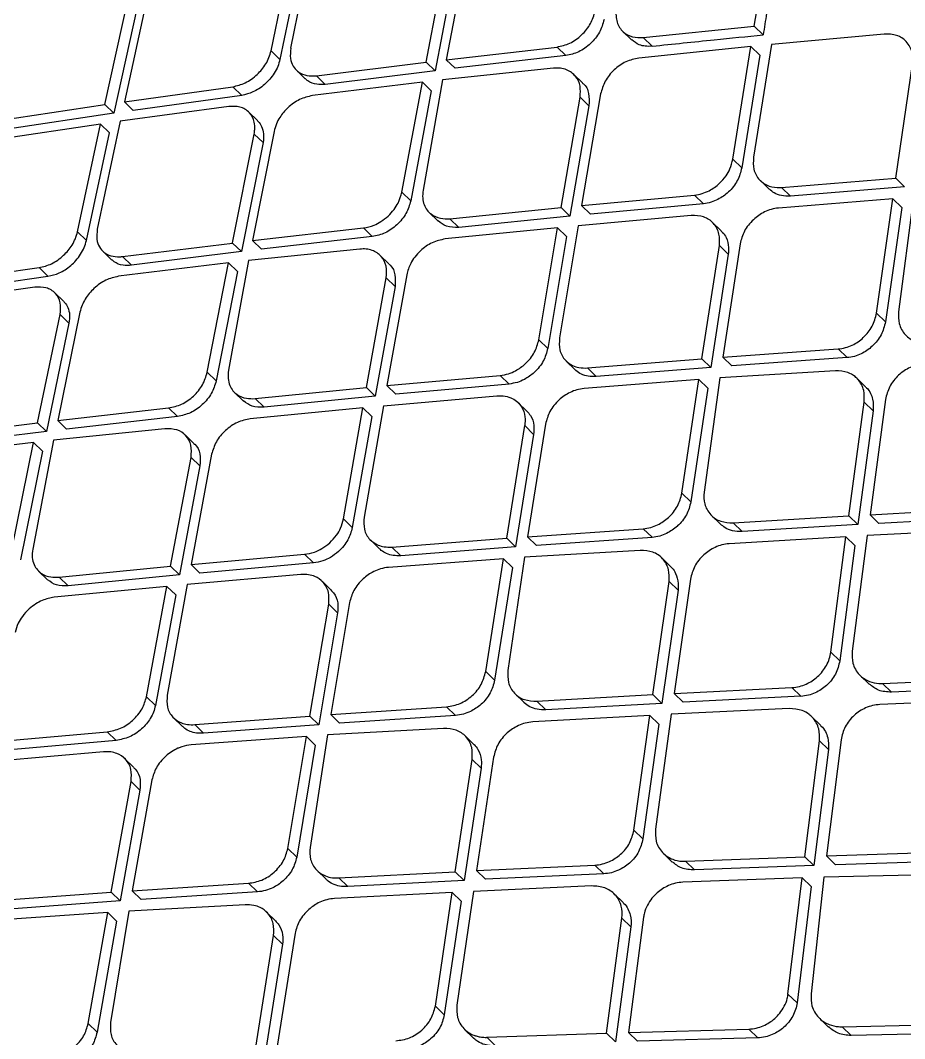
# Model space of a CAD drawing. Extents: x 400 to 501, y 484 to 634.
# Drawn here: x 486.217 to 487.409, y 516.993 to 518.365 of the extents above; entities that cross this region are included whole.
import ezdxf

# ---------------------------------------------------------------- set-up
doc = ezdxf.new("R2010")
doc.units = 0
doc.header["$MEASUREMENT"] = 0
doc.layers.add('DIM', color=3, linetype='Continuous')
doc.layers.add('GEOMETRY', color=3, linetype='Continuous', lineweight=25)

# ---------------------------------------------------------------- blocks, each defined once
blk = doc.blocks.new('2026 GRANDEE')
at = {"layer": 'GEOMETRY', "ltscale": 16}
for p, q in [((36.13, -78.5162), (36.1602, -78.3702)), ((36.1566, -78.5126), (36.1866, -78.3664)), ((36.1721, -78.3818), (36.1419, -78.5278)), ((36.339, -78.5314), (36.3674, -78.3837)), ((36.3942, -78.3803), (36.3661, -78.5282)), ((36.3794, -78.3953), (36.351, -78.5431)), ((36.7813, -78.4831), (36.7921, -78.4172)), ((35.9638, -78.4402), (35.9323, -78.5849)), ((35.9059, -78.5887), (35.9373, -78.4456)), ((35.9493, -78.4572), (35.9179, -78.6004)), ((36.6039, -78.4899), (36.6159, -78.5016)), ((36.6317, -78.4984), (36.7813, -78.4831)), ((36.7813, -78.4831), (36.7933, -78.4947)), ((36.9566, -78.4936), (36.8044, -78.5079)), ((36.6317, -78.4984), (36.6437, -78.51)), ((36.8044, -78.5079), (36.7802, -78.6597)), ((36.13, -78.5162), (36.1419, -78.5278)), ((36.3661, -78.5282), (36.5154, -78.5111)), ((36.5273, -78.5227), (36.378, -78.5398)), ((36.5273, -78.5227), (36.5154, -78.5111)), ((36.7768, -78.5106), (36.6256, -78.5259)), ((36.7525, -78.6622), (36.7768, -78.5106)), ((36.7888, -78.5222), (36.7644, -78.6739)), ((36.7768, -78.5106), (36.7888, -78.5222)), ((36.191, -78.5498), (36.339, -78.5314)), ((36.339, -78.5314), (36.351, -78.5431)), ((36.366, -78.5282), (36.378, -78.5398)), ((36.972, -78.6877), (36.9945, -78.5342)), ((36.1641, -78.5422), (36.1761, -78.5539)), ((36.2029, -78.5614), (36.191, -78.5498)), ((36.351, -78.5431), (36.2029, -78.5614)), ((36.5107, -78.5396), (36.361, -78.5552)), ((36.5498, -78.5595), (36.538, -78.548)), ((36.334, -78.5583), (36.1857, -78.5765)), ((36.3062, -78.7068), (36.334, -78.5583)), ((36.334, -78.5583), (36.3459, -78.57)), ((36.361, -78.5552), (36.3349, -78.704)), ((35.9323, -78.5849), (36.0784, -78.5646)), ((36.0904, -78.5762), (35.9443, -78.5965)), ((36.0784, -78.5646), (36.0904, -78.5762)), ((36.3459, -78.57), (36.3182, -78.7184)), ((36.5741, -78.5743), (36.5484, -78.7247)), ((35.7627, -78.6102), (35.9059, -78.5887)), ((35.9059, -78.5887), (35.9179, -78.6003)), ((36.0729, -78.5911), (35.9266, -78.6112)), ((35.9323, -78.5849), (35.9443, -78.5965)), ((36.5208, -78.7274), (36.5464, -78.5786)), ((36.5584, -78.5902), (36.5328, -78.739)), ((36.5464, -78.5786), (36.5584, -78.5902)), ((35.9179, -78.6004), (35.7747, -78.6219)), ((36.1117, -78.6102), (36.0998, -78.5987)), ((35.9002, -78.615), (35.7554, -78.6365)), ((35.8691, -78.7601), (35.9002, -78.615)), ((35.9266, -78.6112), (35.8958, -78.7565)), ((35.9002, -78.615), (35.9122, -78.6267)), ((35.8811, -78.7718), (35.9122, -78.6267)), ((36.0779, -78.7751), (36.1072, -78.6283)), ((36.134, -78.6248), (36.105, -78.7719)), ((36.1072, -78.6283), (36.1192, -78.6399)), ((36.1192, -78.6399), (36.0899, -78.7868)), ((36.7525, -78.6622), (36.7644, -78.6739)), ((36.7895, -78.6911), (36.8015, -78.7028)), ((36.8181, -78.7003), (36.972, -78.6877)), ((36.8181, -78.7003), (36.83, -78.712)), ((36.984, -78.6993), (36.83, -78.712)), ((36.972, -78.6877), (36.984, -78.6993)), ((36.3062, -78.7068), (36.3182, -78.7184)), ((36.5484, -78.7247), (36.7008, -78.7106)), ((36.7128, -78.7222), (36.7008, -78.7106)), ((36.9961, -78.7134), (36.9758, -78.868)), ((36.371, -78.7425), (36.5208, -78.7274)), ((36.5208, -78.7274), (36.5328, -78.739)), ((36.5484, -78.7247), (36.5604, -78.7363)), ((36.7128, -78.7222), (36.5604, -78.7363)), ((36.968, -78.7156), (36.8138, -78.7281)), ((36.9461, -78.8697), (36.968, -78.7156)), ((36.98, -78.7272), (36.9581, -78.8813)), ((36.968, -78.7156), (36.98, -78.7272)), ((36.3432, -78.734), (36.3552, -78.7457)), ((36.371, -78.7425), (36.3829, -78.7541)), ((36.5328, -78.739), (36.3829, -78.7541)), ((36.6964, -78.7381), (36.5438, -78.7521)), ((36.105, -78.7719), (36.2544, -78.7549)), ((36.2544, -78.7549), (36.2664, -78.7665)), ((36.5162, -78.7547), (36.3647, -78.7697)), ((36.4909, -78.9055), (36.5162, -78.7547)), ((36.5282, -78.7663), (36.5162, -78.7547)), ((36.5438, -78.7521), (36.5188, -78.9031)), ((36.7368, -78.7589), (36.7249, -78.7473)), ((35.8691, -78.7601), (35.8811, -78.7717)), ((36.2664, -78.7666), (36.1169, -78.7836)), ((36.5282, -78.7663), (36.5029, -78.9171)), ((35.9298, -78.7935), (36.0779, -78.7752)), ((36.0779, -78.7752), (36.0899, -78.7868)), ((36.2496, -78.7833), (36.0997, -78.7987)), ((36.105, -78.7719), (36.1169, -78.7836)), ((36.7108, -78.9313), (36.7342, -78.7787)), ((36.7342, -78.7787), (36.7462, -78.7903)), ((36.7621, -78.7763), (36.7389, -78.9291)), ((35.903, -78.786), (35.915, -78.7976)), ((35.9418, -78.8051), (35.9298, -78.7935)), ((36.0899, -78.7868), (35.9418, -78.8051)), ((36.2888, -78.8033), (36.2768, -78.7917)), ((36.7462, -78.7903), (36.7228, -78.9429)), ((35.6714, -78.8287), (35.8173, -78.8083)), ((35.8293, -78.8199), (35.8173, -78.8083)), ((36.0727, -78.8019), (35.9244, -78.82)), ((36.044, -78.9493), (36.0727, -78.8019)), ((36.0997, -78.7987), (36.0726, -78.9466)), ((36.0727, -78.8019), (36.0847, -78.8135)), ((35.6834, -78.8404), (35.8293, -78.8199)), ((36.0847, -78.8135), (36.056, -78.961)), ((36.2586, -78.9699), (36.2851, -78.8221)), ((36.2851, -78.8221), (36.2971, -78.8337)), ((36.3128, -78.8178), (36.2862, -78.9673)), ((35.8117, -78.8347), (35.6655, -78.8549)), ((36.2971, -78.8337), (36.2705, -78.9816)), ((35.8503, -78.8537), (35.8384, -78.8421)), ((35.8153, -79.0174), (35.8456, -78.8715)), ((35.8724, -78.8681), (35.8424, -79.0142)), ((35.8456, -78.8715), (35.8576, -78.8831)), ((36.9461, -78.8697), (36.9581, -78.8813)), ((35.8576, -78.8831), (35.8273, -79.029)), ((36.4909, -78.9055), (36.5029, -78.9171)), ((36.7389, -78.9291), (36.8943, -78.9179)), ((36.8943, -78.9179), (36.9063, -78.9295)), ((36.5279, -78.9343), (36.5399, -78.946)), ((36.5564, -78.9435), (36.7108, -78.9313)), ((36.7108, -78.9313), (36.7228, -78.9429)), ((36.7389, -78.9291), (36.7509, -78.9408)), ((36.9063, -78.9295), (36.7509, -78.9408)), ((36.5684, -78.9552), (36.5564, -78.9435)), ((36.7228, -78.9429), (36.5684, -78.9552)), ((36.8906, -78.9473), (36.7348, -78.9569)), ((36.044, -78.9493), (36.056, -78.961)), ((36.2862, -78.9673), (36.4389, -78.9535)), ((36.4389, -78.9535), (36.4509, -78.9651)), ((36.7066, -78.959), (36.552, -78.9711)), ((36.6838, -79.1122), (36.7066, -78.959)), ((36.7186, -78.9707), (36.7066, -78.959)), ((36.7348, -78.9569), (36.7136, -79.1106)), ((36.9314, -78.9689), (36.9194, -78.9573)), ((36.1085, -78.9848), (36.2586, -78.9699)), ((36.2586, -78.9699), (36.2705, -78.9816)), ((36.2862, -78.9673), (36.2982, -78.979)), ((36.4509, -78.9651), (36.2982, -78.979)), ((36.7186, -78.9707), (36.6958, -79.1239)), ((36.0807, -78.9764), (36.0928, -78.9881)), ((36.1085, -78.9848), (36.1205, -78.9965)), ((36.2705, -78.9816), (36.1205, -78.9965)), ((36.2814, -78.9945), (36.4344, -78.9809)), ((36.9087, -79.1428), (36.9295, -78.9894)), ((36.9295, -78.9894), (36.9415, -79.0011)), ((36.9581, -78.9861), (36.9373, -79.1412)), ((35.8424, -79.0142), (35.9919, -78.9972)), ((36.0038, -79.0088), (35.9919, -78.9972)), ((36.2537, -78.9971), (36.102, -79.0119)), ((36.2275, -79.1469), (36.2537, -78.9971)), ((36.2538, -78.9971), (36.2657, -79.0087)), ((36.2814, -78.9945), (36.2554, -79.1446)), ((36.4748, -79.0016), (36.4628, -78.99)), ((36.9415, -79.0011), (36.9207, -79.1545)), ((35.8424, -79.0142), (35.8543, -79.0258)), ((36.0038, -79.0088), (35.8543, -79.0258)), ((36.2657, -79.0087), (36.2395, -79.1586)), ((35.6673, -79.0358), (35.8153, -79.0174)), ((35.8273, -79.029), (35.6793, -79.0474)), ((35.8153, -79.0174), (35.8273, -79.029)), ((35.9868, -79.0254), (35.8369, -79.0408)), ((36.4476, -79.1729), (36.472, -79.0212)), ((36.472, -79.0212), (36.4839, -79.0329)), ((36.4999, -79.019), (36.4758, -79.1708)), ((35.8099, -79.0439), (35.6616, -79.0621)), ((35.7801, -79.1903), (35.8099, -79.0439)), ((35.8369, -79.0408), (35.8087, -79.1876)), ((35.8099, -79.0439), (35.8219, -79.0556)), ((36.026, -79.0453), (36.014, -79.0337)), ((36.4839, -79.0329), (36.4596, -79.1845)), ((35.8219, -79.0556), (35.7921, -79.2019)), ((35.9945, -79.2107), (36.0221, -79.0639)), ((36.0498, -79.0597), (36.0221, -79.2081)), ((36.0221, -79.0639), (36.0341, -79.0755)), ((36.0341, -79.0755), (36.0064, -79.2224)), ((36.6838, -79.1122), (36.6958, -79.1239)), ((36.9373, -79.1412), (37.0955, -79.1326)), ((36.2275, -79.1469), (36.2394, -79.1585)), ((36.7236, -79.1422), (36.7357, -79.154)), ((36.7529, -79.1522), (36.9087, -79.1428)), ((36.7529, -79.1522), (36.7649, -79.1638)), ((36.9087, -79.1428), (36.9207, -79.1545)), ((36.9373, -79.1412), (36.9494, -79.1529)), ((37.1076, -79.1444), (36.9494, -79.1529)), ((36.4758, -79.1708), (36.6316, -79.16)), ((36.6316, -79.16), (36.6436, -79.1716)), ((36.9207, -79.1545), (36.7649, -79.1638)), ((37.092, -79.1611), (36.9336, -79.1694)), ((36.2643, -79.1756), (36.2763, -79.1872)), ((36.2928, -79.1848), (36.4476, -79.1729)), ((36.4476, -79.1729), (36.4595, -79.1845)), ((36.4758, -79.1708), (36.4878, -79.1825)), ((36.6436, -79.1717), (36.4878, -79.1825)), ((36.9049, -79.171), (36.7474, -79.1802)), ((36.8845, -79.3265), (36.9049, -79.171)), ((36.9049, -79.171), (36.917, -79.1827)), ((36.9336, -79.1694), (36.9134, -79.3251)), ((36.0221, -79.2081), (36.1751, -79.1945)), ((36.1751, -79.1945), (36.187, -79.2061)), ((36.2928, -79.1848), (36.3048, -79.1964)), ((36.4595, -79.1845), (36.3048, -79.1964)), ((36.6277, -79.1893), (36.4714, -79.1984)), ((36.917, -79.1827), (36.8965, -79.3382)), ((36.0221, -79.2081), (36.0341, -79.2198)), ((36.187, -79.2061), (36.0341, -79.2198)), ((36.4432, -79.2005), (36.2882, -79.2121)), ((36.4193, -79.3526), (36.4432, -79.2005)), ((36.4432, -79.2005), (36.4552, -79.2121)), ((36.4714, -79.1984), (36.4492, -79.3511)), ((36.6684, -79.2108), (36.6565, -79.1992)), ((35.8166, -79.2171), (35.8287, -79.2288)), ((35.8443, -79.2255), (35.9945, -79.2107)), ((36.0064, -79.2224), (35.8563, -79.2371)), ((36.0064, -79.2223), (35.9945, -79.2107)), ((36.1703, -79.2217), (36.0171, -79.2351)), ((36.4552, -79.2121), (36.4313, -79.3643)), ((35.8443, -79.2255), (35.8563, -79.2371)), ((36.0171, -79.2351), (35.99, -79.3841)), ((36.2107, -79.2425), (36.1988, -79.2308)), ((36.6446, -79.3836), (36.6664, -79.2312)), ((36.6664, -79.2312), (36.6785, -79.2429)), ((36.6952, -79.228), (36.6734, -79.3821)), ((35.9894, -79.2377), (35.8376, -79.2524)), ((35.962, -79.3864), (35.9894, -79.2377)), ((36.0014, -79.2493), (35.974, -79.398)), ((36.0014, -79.2493), (35.9894, -79.2377)), ((36.6785, -79.2429), (36.6567, -79.3953)), ((36.1822, -79.4124), (36.2077, -79.2619)), ((36.2077, -79.2619), (36.2197, -79.2735)), ((36.2357, -79.2596), (36.2104, -79.4104)), ((36.2197, -79.2735), (36.1942, -79.4241)), ((36.8845, -79.3265), (36.8965, -79.3382)), ((36.4193, -79.3526), (36.4313, -79.3643)), ((36.924, -79.3578), (36.9361, -79.3695)), ((36.9541, -79.3685), (37.1141, -79.3617)), ((36.9662, -79.3802), (36.9541, -79.3685)), ((37.1263, -79.3735), (36.9662, -79.3802)), ((35.962, -79.3864), (35.974, -79.398)), ((36.459, -79.3825), (36.4711, -79.3943)), ((36.4883, -79.3925), (36.6446, -79.3836)), ((36.6446, -79.3836), (36.6567, -79.3953)), ((36.6734, -79.3821), (36.8321, -79.3741)), ((36.6734, -79.3821), (36.6854, -79.3938)), ((36.8442, -79.3858), (36.6854, -79.3938)), ((36.8321, -79.3741), (36.8442, -79.3858)), ((36.2104, -79.4104), (36.3666, -79.4)), ((36.3787, -79.4116), (36.3666, -79.4)), ((36.4883, -79.3925), (36.5004, -79.4042)), ((36.6567, -79.3953), (36.5004, -79.4042)), ((37.1108, -79.3903), (36.9506, -79.3969)), ((36.0271, -79.424), (36.1822, -79.4124)), ((36.1822, -79.4124), (36.1942, -79.4241)), ((36.2104, -79.4104), (36.2224, -79.4221)), ((36.3787, -79.4116), (36.2224, -79.4221)), ((36.6407, -79.4116), (36.4827, -79.4204)), ((36.6191, -79.5661), (36.6407, -79.4116)), ((36.6407, -79.4116), (36.6527, -79.4234)), ((36.6694, -79.4101), (36.6481, -79.5648)), ((36.8284, -79.4024), (36.6694, -79.4101)), ((36.8705, -79.4247), (36.8584, -79.413)), ((35.9986, -79.4149), (36.0107, -79.4265)), ((36.0271, -79.424), (36.0391, -79.4357)), ((36.1942, -79.4241), (36.0391, -79.4357)), ((36.6527, -79.4234), (36.6312, -79.5778)), ((35.7561, -79.4471), (35.9092, -79.4336)), ((35.9092, -79.4336), (35.9212, -79.4452)), ((36.1776, -79.4398), (36.0223, -79.4512)), ((36.1526, -79.5908), (36.1776, -79.4398)), ((36.1776, -79.4398), (36.1896, -79.4515)), ((36.2059, -79.4378), (36.1825, -79.5894)), ((36.3625, -79.429), (36.2059, -79.4378)), ((36.4033, -79.4506), (36.3914, -79.439)), ((35.9212, -79.4452), (35.7681, -79.4587)), ((36.1896, -79.4515), (36.1646, -79.6025)), ((36.8494, -79.6019), (36.8691, -79.4457)), ((36.8691, -79.4457), (36.8812, -79.4575)), ((36.8982, -79.4445), (36.8787, -79.6009)), ((35.9042, -79.4606), (35.7509, -79.4739)), ((36.4299, -79.4676), (36.407, -79.6207)), ((36.8812, -79.4575), (36.8616, -79.6137)), ((35.9446, -79.4813), (35.9326, -79.4697)), ((36.3782, -79.6222), (36.4011, -79.4708)), ((36.4131, -79.4825), (36.3902, -79.6339)), ((36.4011, -79.4708), (36.4131, -79.4825)), ((35.9146, -79.6498), (35.9413, -79.5005)), ((35.9413, -79.5005), (35.9533, -79.5121)), ((35.9694, -79.4983), (35.9429, -79.6479)), ((35.9533, -79.5121), (35.9266, -79.6615)), ((36.6191, -79.5661), (36.6312, -79.5778)), ((36.1526, -79.5908), (36.1646, -79.6025)), ((36.6586, -79.5973), (36.6707, -79.6091)), ((36.6888, -79.6081), (36.8494, -79.6019)), ((36.8494, -79.6019), (36.8615, -79.6137)), ((36.8787, -79.6009), (37.0402, -79.5956)), ((36.8787, -79.6009), (36.8908, -79.6127)), ((36.407, -79.6207), (36.5663, -79.6133)), ((36.5784, -79.625), (36.5663, -79.6133)), ((36.6888, -79.6081), (36.7009, -79.6198)), ((36.8616, -79.6137), (36.7009, -79.6198)), ((37.0523, -79.6074), (36.8908, -79.6127)), ((36.1921, -79.6206), (36.2042, -79.6323)), ((36.2215, -79.6306), (36.3782, -79.6222)), ((36.2215, -79.6306), (36.2335, -79.6422)), ((36.3902, -79.6339), (36.2335, -79.6422)), ((36.3902, -79.6339), (36.3782, -79.6222)), ((36.407, -79.6207), (36.4191, -79.6324)), ((36.5784, -79.625), (36.4191, -79.6324)), ((36.8459, -79.6304), (36.685, -79.6363)), ((36.8267, -79.7871), (36.8459, -79.6304)), ((36.8459, -79.6304), (36.858, -79.6421)), ((36.8752, -79.6294), (36.8578, -79.7867)), ((37.0372, -79.6257), (36.8752, -79.6294)), ((35.9429, -79.6479), (36.0995, -79.6377)), ((35.9429, -79.6479), (35.9549, -79.6595)), ((36.0995, -79.6377), (36.1115, -79.6494)), ((36.5624, -79.6413), (36.4029, -79.6486)), ((36.858, -79.6421), (36.8389, -79.7989)), ((35.7593, -79.6612), (35.9146, -79.6498)), ((35.9266, -79.6615), (35.7713, -79.6729)), ((35.9146, -79.6498), (35.9266, -79.6615)), ((36.1115, -79.6494), (35.9549, -79.6595)), ((36.374, -79.65), (36.2156, -79.6582)), ((36.3514, -79.8033), (36.374, -79.65)), ((36.374, -79.65), (36.3861, -79.6617)), ((36.4029, -79.6486), (36.3805, -79.8021)), ((36.6046, -79.6637), (36.5925, -79.652)), ((35.9381, -79.6751), (35.9135, -79.8254)), ((36.0951, -79.6666), (35.9381, -79.6751)), ((36.3861, -79.6617), (36.3635, -79.815)), ((35.9098, -79.677), (35.7543, -79.6881)), ((35.8835, -79.8268), (35.9098, -79.677)), ((35.9218, -79.6887), (35.8955, -79.8385)), ((35.9098, -79.677), (35.9218, -79.6887)), ((36.1359, -79.6881), (36.1239, -79.6765)), ((36.5822, -79.8397), (36.603, -79.6845)), ((36.603, -79.6845), (36.6151, -79.6963)), ((36.6321, -79.6834), (36.6116, -79.8388)), ((36.6151, -79.6963), (36.5944, -79.8515)), ((36.1093, -79.8583), (36.1334, -79.7081)), ((36.1334, -79.7081), (36.1455, -79.7198)), ((36.1624, -79.7051), (36.1383, -79.857)), ((36.1455, -79.7198), (36.1214, -79.8701)), ((36.8267, -79.7871), (36.8389, -79.7989)), ((36.3514, -79.8033), (36.3635, -79.815)), ((36.8691, -79.8195), (36.8812, -79.8314)), ((35.8835, -79.8268), (35.8955, -79.8385)), ((36.3908, -79.8345), (36.4029, -79.8462)), ((36.4209, -79.8452), (36.5822, -79.8397)), ((36.5822, -79.8397), (36.5943, -79.8515)), ((36.6116, -79.8388), (36.7738, -79.8341)), ((36.6116, -79.8388), (36.6237, -79.8506)), ((36.7738, -79.8341), (36.7859, -79.8459)), ((36.8999, -79.831), (37.0617, -79.8275)), ((36.8999, -79.831), (36.9121, -79.8428)), ((37.0739, -79.8394), (36.9121, -79.8428)), ((36.4209, -79.8452), (36.433, -79.857)), ((36.7859, -79.8459), (36.6237, -79.8506))]:
    blk.add_line(p, q, dxfattribs=at)
for points, knots in [([(39.3344, -73.6754), (39.0943, -73.989), (38.614, -74.6164), (37.8515, -75.526), (37.0585, -76.4108), (36.2329, -77.2665), (35.3771, -78.0921), (34.4922, -78.8851), (33.5825, -79.6476), (32.9551, -80.1279), (32.6415, -80.3679)], [0, 0, 0, 0, 0.124824, 0.249783, 0.374855, 0.499996, 0.625137, 0.750211, 0.875173, 1, 1, 1, 1]), ([(40.1497, -73.709), (40.0127, -73.8419), (39.7344, -74.112), (39.3257, -74.5096), (38.9336, -74.8911), (38.5729, -75.2424), (38.2434, -75.5632), (37.9632, -75.8359), (37.7285, -76.0643), (37.5351, -76.2523), (37.361, -76.4215), (37.2052, -76.5728), (37.0576, -76.7162), (36.8887, -76.8801), (36.6825, -77.0802), (36.4323, -77.3228), (36.1506, -77.5956), (35.8375, -77.8988), (35.4928, -78.2323), (35.1244, -78.5882), (34.7337, -78.9655), (34.3219, -79.3632), (33.8821, -79.7881), (33.4291, -80.2259), (33.123, -80.5224), (32.9727, -80.668)], [0, 0, 0, 0, 0.057285, 0.116397, 0.171134, 0.221513, 0.267531, 0.309184, 0.338855, 0.365836, 0.39013, 0.411737, 0.431012, 0.451894, 0.482374, 0.517226, 0.556449, 0.600044, 0.64801, 0.700352, 0.753718, 0.810985, 0.872139, 0.937203, 1, 1, 1, 1]), ([(33.01, -80.682), (33.0104, -80.6816), (33.0139, -80.6784), (33.0253, -80.6677), (33.0659, -80.6295), (33.2177, -80.487), (33.809, -79.9333), (34.9803, -78.8398), (36.0224, -77.837), (36.6226, -77.2594)], [0, 0, 0, 0, 0.000353, 0.002828, 0.009436, 0.033986, 0.128384, 0.498019, 1, 1, 1, 1]), ([(36.6905, -86.4596), (36.8381, -86.4165), (37.1307, -86.3312), (37.5611, -86.1898), (37.9886, -86.0371), (38.4208, -85.8678), (38.8567, -85.6806), (39.2868, -85.4779), (39.735, -85.2466), (40.1984, -84.9824), (40.6732, -84.681), (41.12, -84.3656), (41.5399, -84.0372), (41.9344, -83.6966), (42.3107, -83.3382), (42.669, -82.9614), (43.0096, -82.5663), (43.3373, -82.1464), (43.6515, -81.7006), (43.9514, -81.2277), (44.2143, -80.7659), (44.4449, -80.319), (44.6472, -79.8897), (44.8341, -79.4545), (45.0032, -79.0227), (45.156, -78.5954), (45.2974, -78.165), (45.3827, -77.8724), (45.4258, -77.7247)], [0, 0, 0, 0, 0.035525, 0.070388, 0.104613, 0.140366, 0.177593, 0.214175, 0.250155, 0.29407, 0.337324, 0.380018, 0.420328, 0.460404, 0.500344, 0.540322, 0.580441, 0.620795, 0.663303, 0.706365, 0.750082, 0.785996, 0.822507, 0.859661, 0.895376, 0.929604, 0.96447, 1, 1, 1, 1]), ([(41.2596, -77.8312), (41.1255, -78.0452), (40.8572, -78.4732), (40.4045, -79.0816), (39.9167, -79.6617), (39.3905, -80.2076), (38.828, -80.7163), (38.2326, -81.1858), (37.6101, -81.6194), (37.1739, -81.8747), (36.9558, -82.0023)], [0, 0, 0, 0, 0.125001, 0.250001, 0.375003, 0.499997, 0.624991, 0.749994, 0.874996, 1, 1, 1, 1]), ([(36.8041, -78.4289), (36.8021, -78.4411), (36.7984, -78.4631), (36.7948, -78.485), (36.7933, -78.4947)], [0, 0, 0, 0, 0.5599998, 1, 1, 1, 1]), ([(36.5954, -78.4598), (36.5951, -78.463), (36.5945, -78.4692), (36.5961, -78.4777), (36.5994, -78.4849), (36.6057, -78.4924), (36.6163, -78.4984), (36.6267, -78.4984), (36.6317, -78.4984)], [0, 0, 0, 0, 0.140932, 0.277376, 0.409332, 0.536804, 0.777239, 1, 1, 1, 1]), ([(36.6437, -78.51), (36.6716, -78.5071), (36.7213, -78.5019), (36.7713, -78.4969), (36.7933, -78.4947)], [0, 0, 0, 0, 0.56, 1, 1, 1, 1]), ([(36.9945, -78.5342), (36.9948, -78.5288), (36.9952, -78.5204), (36.9913, -78.5104), (36.9851, -78.5017), (36.9738, -78.494), (36.9623, -78.4937), (36.9566, -78.4936)], [0, 0, 0, 0, 0.232534, 0.362291, 0.500718, 0.750171, 1, 1, 1, 1]), ([(36.6437, -78.51), (36.6405, -78.5102), (36.6344, -78.5104), (36.6245, -78.5081), (36.6193, -78.5039), (36.6161, -78.5014)], [0, 0, 0, 0, 0.294749, 0.567313, 1, 1, 1, 1]), ([(36.0784, -78.5646), (36.084, -78.5633), (36.0926, -78.5612), (36.1036, -78.5545), (36.1136, -78.5464), (36.1218, -78.5363), (36.1276, -78.5252), (36.1291, -78.5192), (36.13, -78.5162)], [0, 0, 0, 0, 0.245058, 0.371533, 0.500277, 0.735203, 0.863992, 1, 1, 1, 1]), ([(36.1566, -78.5126), (36.1561, -78.5173), (36.1552, -78.5262), (36.1591, -78.5368), (36.1651, -78.5438), (36.1733, -78.5486), (36.1814, -78.5502), (36.1879, -78.5501), (36.1901, -78.5499), (36.191, -78.5498)], [0, 0, 0, 0, 0.213557, 0.401949, 0.565105, 0.702961, 0.90198, 0.963686, 1, 1, 1, 1]), ([(36.1419, -78.5278), (36.1411, -78.531), (36.1394, -78.5372), (36.1346, -78.5463), (36.1285, -78.5546), (36.1192, -78.5638), (36.1061, -78.5726), (36.0955, -78.5751), (36.0904, -78.5762)], [0, 0, 0, 0, 0.141132, 0.277708, 0.409735, 0.537221, 0.777522, 1, 1, 1, 1]), ([(36.5464, -78.5786), (36.5468, -78.5736), (36.5476, -78.5631), (36.5422, -78.5521), (36.5352, -78.5452), (36.5283, -78.5415), (36.52, -78.5392), (36.5138, -78.5395), (36.5107, -78.5396)], [0, 0, 0, 0, 0.22373, 0.464508, 0.591907, 0.723622, 0.859653, 1, 1, 1, 1]), ([(36.2029, -78.5614), (36.1992, -78.5616), (36.1905, -78.562), (36.1814, -78.5588), (36.1773, -78.5548), (36.1762, -78.5537)], [0, 0, 0, 0, 0.358116, 0.827494, 1, 1, 1, 1]), ([(36.5496, -78.5598), (36.55, -78.5601), (36.5547, -78.5629), (36.559, -78.5736), (36.5586, -78.5847), (36.5584, -78.5902)], [0, 0, 0, 0, 0.052424, 0.526212, 1, 1, 1, 1]), ([(36.1857, -78.5765), (36.1799, -78.5779), (36.1683, -78.5806), (36.1527, -78.5919), (36.1426, -78.6039), (36.1366, -78.6151), (36.1349, -78.6215), (36.134, -78.6248)], [0, 0, 0, 0, 0.249871, 0.499496, 0.7164, 0.849971, 1, 1, 1, 1]), ([(36.1072, -78.6283), (36.1075, -78.6262), (36.1084, -78.6207), (36.1075, -78.6102), (36.1027, -78.6007), (36.0951, -78.5947), (36.0861, -78.5907), (36.0781, -78.591), (36.0729, -78.5911)], [0, 0, 0, 0, 0.090752, 0.250399, 0.4995, 0.63702, 0.766441, 1, 1, 1, 1]), ([(36.1116, -78.6104), (36.1119, -78.6107), (36.1145, -78.6127), (36.1177, -78.6185), (36.1206, -78.628), (36.1197, -78.6358), (36.1192, -78.6399)], [0, 0, 0, 0, 0.048895, 0.334557, 0.651609, 1, 1, 1, 1]), ([(36.7802, -78.6597), (36.78, -78.6652), (36.7795, -78.6737), (36.7835, -78.6836), (36.7895, -78.6922), (36.8004, -78.6992), (36.8116, -78.7008), (36.8174, -78.7004), (36.8181, -78.7003)], [0, 0, 0, 0, 0.237843, 0.366163, 0.500412, 0.749745, 0.972374, 1, 1, 1, 1]), ([(36.7008, -78.7106), (36.7042, -78.71), (36.7108, -78.709), (36.7225, -78.7041), (36.7339, -78.6961), (36.7431, -78.6855), (36.7496, -78.6744), (36.7514, -78.6667), (36.7525, -78.6622)], [0, 0, 0, 0, 0.145438, 0.277418, 0.500109, 0.671608, 0.812207, 1, 1, 1, 1]), ([(36.7644, -78.6739), (36.7629, -78.6797), (36.7597, -78.6914), (36.7475, -78.7066), (36.7345, -78.7158), (36.7228, -78.7207), (36.7162, -78.7217), (36.7128, -78.7222)], [0, 0, 0, 0, 0.24868, 0.498756, 0.72183, 0.854133, 1, 1, 1, 1]), ([(36.2544, -78.7549), (36.2593, -78.754), (36.2674, -78.7524), (36.2787, -78.7462), (36.2879, -78.7392), (36.2957, -78.7305), (36.3027, -78.7196), (36.3049, -78.7116), (36.3062, -78.7068)], [0, 0, 0, 0, 0.208799, 0.344289, 0.50023, 0.652846, 0.787153, 1, 1, 1, 1]), ([(36.3349, -78.704), (36.3345, -78.7076), (36.3338, -78.7145), (36.3359, -78.7235), (36.3399, -78.7308), (36.3467, -78.7376), (36.357, -78.7426), (36.3666, -78.7425), (36.371, -78.7425)], [0, 0, 0, 0, 0.158522, 0.307519, 0.446988, 0.576929, 0.807295, 1, 1, 1, 1]), ([(36.83, -78.712), (36.8259, -78.712), (36.818, -78.712), (36.8083, -78.7085), (36.8037, -78.7045), (36.8016, -78.7027)], [0, 0, 0, 0, 0.376271, 0.720288, 1, 1, 1, 1]), ([(36.8138, -78.728), (36.8106, -78.7285), (36.8044, -78.7294), (36.7926, -78.7341), (36.7792, -78.7433), (36.7668, -78.7588), (36.7637, -78.7705), (36.7621, -78.7763)], [0, 0, 0, 0, 0.135667, 0.264506, 0.500705, 0.75318, 1, 1, 1, 1]), ([(36.7342, -78.7787), (36.7345, -78.7733), (36.7349, -78.7649), (36.7311, -78.755), (36.725, -78.7463), (36.7136, -78.7386), (36.7022, -78.7383), (36.6964, -78.7381)], [0, 0, 0, 0, 0.232428, 0.3622, 0.500689, 0.750141, 1, 1, 1, 1]), ([(36.3829, -78.7541), (36.3771, -78.7541), (36.3662, -78.7542), (36.3589, -78.7482), (36.3554, -78.7454)], [0, 0, 0, 0, 0.531901, 1, 1, 1, 1]), ([(35.8173, -78.8083), (35.8229, -78.807), (35.8315, -78.8049), (35.8426, -78.7982), (35.8525, -78.7902), (35.8608, -78.7802), (35.8666, -78.7692), (35.8683, -78.7632), (35.8691, -78.7601)], [0, 0, 0, 0, 0.24474, 0.371321, 0.500359, 0.732779, 0.86216, 1, 1, 1, 1]), ([(35.8958, -78.7565), (35.8952, -78.7612), (35.8942, -78.77), (35.8981, -78.7805), (35.9039, -78.7874), (35.9121, -78.7923), (35.9201, -78.7939), (35.9267, -78.7937), (35.929, -78.7935), (35.9298, -78.7935)], [0, 0, 0, 0, 0.212549, 0.400214, 0.562924, 0.700621, 0.90019, 0.962626, 1, 1, 1, 1]), ([(36.3647, -78.7697), (36.3588, -78.771), (36.347, -78.7735), (36.3328, -78.7835), (36.3236, -78.7937), (36.3165, -78.8045), (36.3142, -78.8127), (36.3128, -78.8178)], [0, 0, 0, 0, 0.249713, 0.499421, 0.644539, 0.776493, 1, 1, 1, 1]), ([(36.7366, -78.7591), (36.7373, -78.7597), (36.7402, -78.762), (36.7443, -78.7691), (36.7472, -78.7792), (36.7465, -78.7872), (36.7462, -78.7903)], [0, 0, 0, 0, 0.085297, 0.342365, 0.744534, 1, 1, 1, 1]), ([(35.8293, -78.8199), (35.8343, -78.8188), (35.8449, -78.8164), (35.858, -78.8077), (35.8673, -78.7986), (35.8735, -78.7903), (35.8785, -78.7812), (35.8802, -78.7749), (35.8811, -78.7718)], [0, 0, 0, 0, 0.220169, 0.459673, 0.587341, 0.719944, 0.857494, 1, 1, 1, 1]), ([(36.2851, -78.8221), (36.2855, -78.8167), (36.2863, -78.8058), (36.2792, -78.7924), (36.2688, -78.7854), (36.2583, -78.7829), (36.2525, -78.7832), (36.2496, -78.7833)], [0, 0, 0, 0, 0.241665, 0.488652, 0.740985, 0.86981, 1, 1, 1, 1]), ([(35.9418, -78.8051), (35.938, -78.8053), (35.9292, -78.8057), (35.9202, -78.8024), (35.9162, -78.7984), (35.9152, -78.7974)], [0, 0, 0, 0, 0.367148, 0.839604, 1, 1, 1, 1]), ([(36.2885, -78.8037), (36.2891, -78.8041), (36.2939, -78.8071), (36.298, -78.8177), (36.2974, -78.8284), (36.2971, -78.8337)], [0, 0, 0, 0, 0.076071, 0.543888, 1, 1, 1, 1]), ([(35.9244, -78.82), (35.9186, -78.8214), (35.907, -78.8241), (35.8909, -78.8356), (35.8806, -78.8481), (35.8748, -78.8592), (35.8732, -78.8651), (35.8724, -78.8681)], [0, 0, 0, 0, 0.24934, 0.499683, 0.738223, 0.866337, 1, 1, 1, 1]), ([(35.8456, -78.8715), (35.8461, -78.866), (35.8472, -78.8551), (35.8413, -78.8442), (35.8338, -78.8382), (35.8249, -78.8343), (35.8168, -78.8345), (35.8117, -78.8347)], [0, 0, 0, 0, 0.249506, 0.498865, 0.635259, 0.764411, 1, 1, 1, 1]), ([(35.8502, -78.8538), (35.8507, -78.8543), (35.8534, -78.8564), (35.8565, -78.8623), (35.8591, -78.8717), (35.8581, -78.8792), (35.8576, -78.8831)], [0, 0, 0, 0, 0.069387, 0.350903, 0.661121, 1, 1, 1, 1]), ([(36.8943, -78.9179), (36.8976, -78.9174), (36.904, -78.9166), (36.9159, -78.912), (36.9291, -78.903), (36.9415, -78.8876), (36.9446, -78.8757), (36.9461, -78.8697)], [0, 0, 0, 0, 0.138241, 0.267931, 0.500752, 0.74758, 1, 1, 1, 1]), ([(36.9758, -78.868), (36.9757, -78.8734), (36.9755, -78.8819), (36.9796, -78.892), (36.9861, -78.9009), (36.9978, -78.9088), (37.0094, -78.9094), (37.0153, -78.9097)], [0, 0, 0, 0, 0.23166, 0.361645, 0.500766, 0.750192, 1, 1, 1, 1]), ([(36.9581, -78.8813), (36.9566, -78.8873), (36.9536, -78.8992), (36.9412, -78.9146), (36.9279, -78.9237), (36.916, -78.9283), (36.9096, -78.9291), (36.9063, -78.9295)], [0, 0, 0, 0, 0.251373, 0.498746, 0.731593, 0.861464, 1, 1, 1, 1]), ([(36.4389, -78.9535), (36.4426, -78.9529), (36.4495, -78.9518), (36.4613, -78.9467), (36.474, -78.9377), (36.4861, -78.9229), (36.4893, -78.9113), (36.4909, -78.9055)], [0, 0, 0, 0, 0.157095, 0.293095, 0.500995, 0.753112, 1, 1, 1, 1]), ([(36.5188, -78.9031), (36.5185, -78.9087), (36.518, -78.9171), (36.5219, -78.9269), (36.5273, -78.9345), (36.5352, -78.9401), (36.5454, -78.9436), (36.5525, -78.9436), (36.5564, -78.9435)], [0, 0, 0, 0, 0.241732, 0.368836, 0.49975, 0.692637, 0.832109, 1, 1, 1, 1]), ([(36.5029, -78.9171), (36.5013, -78.9229), (36.4981, -78.9345), (36.4861, -78.9493), (36.4732, -78.9584), (36.4615, -78.9635), (36.4546, -78.9645), (36.4509, -78.9651)], [0, 0, 0, 0, 0.245117, 0.498384, 0.707508, 0.843414, 1, 1, 1, 1]), ([(36.0726, -78.9466), (36.0722, -78.9504), (36.0715, -78.9576), (36.0739, -78.9669), (36.0782, -78.9742), (36.0853, -78.9807), (36.0954, -78.985), (36.1045, -78.9849), (36.1085, -78.9848)], [0, 0, 0, 0, 0.168715, 0.324986, 0.468809, 0.600179, 0.824707, 1, 1, 1, 1]), ([(36.5684, -78.9552), (36.5647, -78.9552), (36.5574, -78.9553), (36.5483, -78.9521), (36.5425, -78.9488), (36.5403, -78.9462), (36.54, -78.9459)], [0, 0, 0, 0, 0.338431, 0.655331, 0.950687, 1, 1, 1, 1]), ([(36.9295, -78.9894), (36.9297, -78.9841), (36.93, -78.9756), (36.926, -78.9655), (36.9223, -78.9602), (36.9191, -78.9569), (36.9152, -78.9534), (36.9063, -78.9482), (36.8964, -78.9476), (36.8906, -78.9473)], [0, 0, 0, 0, 0.227814, 0.358584, 0.500306, 0.526698, 0.577272, 0.750504, 1, 1, 1, 1]), ([(37.01, -78.9379), (37.0067, -78.9383), (37.0005, -78.9391), (36.9885, -78.9436), (36.9751, -78.9527), (36.9626, -78.9682), (36.9596, -78.9801), (36.9581, -78.9861)], [0, 0, 0, 0, 0.134167, 0.262471, 0.500568, 0.749966, 1, 1, 1, 1]), ([(36.552, -78.9711), (36.5487, -78.9715), (36.5423, -78.9725), (36.5305, -78.9772), (36.5197, -78.9845), (36.5111, -78.9938), (36.5038, -79.0046), (36.5015, -79.0133), (36.4999, -79.019)], [0, 0, 0, 0, 0.140251, 0.27051, 0.50011, 0.62976, 0.756466, 1, 1, 1, 1]), ([(36.9312, -78.9692), (36.9317, -78.9696), (36.9348, -78.9715), (36.9379, -78.9775), (36.9421, -78.9874), (36.9417, -78.9958), (36.9415, -79.0011)], [0, 0, 0, 0, 0.056114, 0.325475, 0.572844, 1, 1, 1, 1]), ([(36.1205, -78.9965), (36.1149, -78.9965), (36.104, -78.9966), (36.0966, -78.9908), (36.0929, -78.9879)], [0, 0, 0, 0, 0.511993, 1, 1, 1, 1]), ([(36.4344, -78.9809), (36.4382, -78.9808), (36.4457, -78.9808), (36.4552, -78.9841), (36.4625, -78.9892), (36.469, -78.9971), (36.473, -79.008), (36.4723, -79.0172), (36.472, -79.0212)], [0, 0, 0, 0, 0.168114, 0.323976, 0.467574, 0.598897, 0.823806, 1, 1, 1, 1]), ([(36.4747, -79.0017), (36.4764, -79.0035), (36.4812, -79.0088), (36.4849, -79.0197), (36.4842, -79.0289), (36.4839, -79.0329)], [0, 0, 0, 0, 0.23618, 0.664905, 1, 1, 1, 1]), ([(36.0221, -79.0639), (36.0225, -79.0582), (36.0233, -79.0471), (36.0159, -79.0341), (36.0036, -79.0256), (35.9925, -79.0255), (35.9868, -79.0254)], [0, 0, 0, 0, 0.256138, 0.499736, 0.746349, 1, 1, 1, 1]), ([(36.0258, -79.0456), (36.0262, -79.0458), (36.0308, -79.0486), (36.035, -79.0591), (36.0344, -79.0701), (36.0341, -79.0755)], [0, 0, 0, 0, 0.047001, 0.522083, 1, 1, 1, 1]), ([(36.6316, -79.16), (36.635, -79.1595), (36.6415, -79.1587), (36.6534, -79.1541), (36.6667, -79.1451), (36.6791, -79.1299), (36.6822, -79.1181), (36.6838, -79.1122)], [0, 0, 0, 0, 0.141852, 0.272756, 0.500839, 0.749816, 1, 1, 1, 1]), ([(36.7136, -79.1106), (36.7134, -79.1161), (36.7132, -79.1246), (36.7174, -79.1346), (36.7237, -79.1434), (36.7354, -79.1513), (36.7471, -79.1519), (36.7529, -79.1522)], [0, 0, 0, 0, 0.235653, 0.364634, 0.500748, 0.750145, 1, 1, 1, 1]), ([(36.6958, -79.1239), (36.6943, -79.1298), (36.6912, -79.1416), (36.6826, -79.152), (36.6734, -79.1604), (36.6655, -79.1657), (36.6536, -79.1704), (36.647, -79.1712), (36.6436, -79.1717)], [0, 0, 0, 0, 0.248838, 0.498577, 0.498647, 0.726405, 0.857582, 1, 1, 1, 1]), ([(36.1751, -79.1945), (36.1795, -79.1938), (36.1874, -79.1925), (36.1991, -79.1868), (36.2095, -79.1792), (36.218, -79.1695), (36.2246, -79.1586), (36.2265, -79.1511), (36.2275, -79.1469)], [0, 0, 0, 0, 0.186787, 0.332584, 0.500308, 0.67834, 0.821089, 1, 1, 1, 1]), ([(36.2554, -79.1446), (36.2551, -79.1501), (36.2544, -79.1615), (36.2619, -79.1747), (36.2723, -79.1818), (36.2827, -79.1849), (36.2893, -79.1848), (36.2928, -79.1848)], [0, 0, 0, 0, 0.245586, 0.49912, 0.715711, 0.849499, 1, 1, 1, 1]), ([(36.7649, -79.1638), (36.7606, -79.1637), (36.7522, -79.1636), (36.7423, -79.1596), (36.7378, -79.1555), (36.7359, -79.1538)], [0, 0, 0, 0, 0.3909152, 0.7449193, 1, 1, 1, 1]), ([(36.2395, -79.1586), (36.2379, -79.1642), (36.2355, -79.1728), (36.2281, -79.1834), (36.2204, -79.1917), (36.2108, -79.1986), (36.1991, -79.2042), (36.1914, -79.2054), (36.187, -79.2062)], [0, 0, 0, 0, 0.241932, 0.368876, 0.499454, 0.67335, 0.817689, 1, 1, 1, 1]), ([(36.7474, -79.1802), (36.7441, -79.1806), (36.7378, -79.1814), (36.7258, -79.1859), (36.7123, -79.1949), (36.6998, -79.2102), (36.6967, -79.2221), (36.6952, -79.228)], [0, 0, 0, 0, 0.136588, 0.265698, 0.500576, 0.751964, 1, 1, 1, 1]), ([(35.8087, -79.1876), (35.8083, -79.1915), (35.8075, -79.1989), (35.8101, -79.2084), (35.8146, -79.2155), (35.8218, -79.2218), (35.8317, -79.2256), (35.8405, -79.2255), (35.8443, -79.2255)], [0, 0, 0, 0, 0.175694, 0.336945, 0.483743, 0.616085, 0.836602, 1, 1, 1, 1]), ([(36.3048, -79.1964), (36.3013, -79.1965), (36.2945, -79.1966), (36.2857, -79.1938), (36.2796, -79.1906), (36.2771, -79.1878), (36.2765, -79.1871)], [0, 0, 0, 0, 0.314311, 0.6139176, 0.898826, 1, 1, 1, 1]), ([(36.6664, -79.2312), (36.6666, -79.2258), (36.667, -79.2173), (36.6629, -79.2072), (36.6567, -79.1983), (36.6451, -79.1902), (36.6335, -79.1896), (36.6277, -79.1893)], [0, 0, 0, 0, 0.232661, 0.362409, 0.500805, 0.750204, 1, 1, 1, 1]), ([(36.2077, -79.2619), (36.208, -79.2563), (36.2085, -79.2479), (36.2047, -79.2382), (36.1991, -79.2303), (36.1908, -79.2246), (36.1804, -79.2216), (36.1738, -79.2217), (36.1703, -79.2217)], [0, 0, 0, 0, 0.241658, 0.368786, 0.499769, 0.714698, 0.848659, 1, 1, 1, 1]), ([(36.2882, -79.2121), (36.2847, -79.2126), (36.278, -79.2136), (36.2662, -79.2184), (36.2555, -79.2257), (36.247, -79.2348), (36.2396, -79.2455), (36.2373, -79.2541), (36.2357, -79.2596)], [0, 0, 0, 0, 0.148761, 0.281855, 0.500179, 0.632364, 0.759897, 1, 1, 1, 1]), ([(36.6682, -79.211), (36.669, -79.2117), (36.672, -79.2141), (36.6762, -79.2215), (36.6793, -79.2317), (36.6787, -79.2398), (36.6785, -79.2429)], [0, 0, 0, 0, 0.094703, 0.350561, 0.749312, 1, 1, 1, 1]), ([(35.8563, -79.2371), (35.8509, -79.2372), (35.84, -79.2373), (35.8325, -79.2316), (35.8287, -79.2288)], [0, 0, 0, 0, 0.4957321, 1, 1, 1, 1]), ([(36.2106, -79.2426), (36.2119, -79.2439), (36.2165, -79.2485), (36.2207, -79.2591), (36.22, -79.269), (36.2197, -79.2735)], [0, 0, 0, 0, 0.17436, 0.618619, 1, 1, 1, 1]), ([(35.8376, -79.2524), (35.8322, -79.2534), (35.8238, -79.2551), (35.8124, -79.2613), (35.803, -79.2685), (35.7949, -79.2775), (35.7882, -79.2883), (35.7862, -79.2957), (35.785, -79.2998)], [0, 0, 0, 0, 0.226957, 0.357915, 0.50015, 0.675928, 0.817966, 1, 1, 1, 1]), ([(36.8321, -79.3741), (36.8355, -79.3738), (36.842, -79.373), (36.854, -79.3687), (36.8676, -79.3598), (36.8776, -79.3471), (36.8828, -79.3355), (36.8839, -79.3295), (36.8845, -79.3265)], [0, 0, 0, 0, 0.138137, 0.267662, 0.50006, 0.747408, 0.873171, 1, 1, 1, 1]), ([(36.9134, -79.3251), (36.9132, -79.3306), (36.913, -79.3393), (36.9174, -79.3497), (36.924, -79.3589), (36.9349, -79.3661), (36.946, -79.3684), (36.952, -79.3686), (36.9536, -79.3685), (36.9541, -79.3685), (36.9541, -79.3685)], [0, 0, 0, 0, 0.231745, 0.361582, 0.500454, 0.749325, 0.932569, 0.980828, 0.997932, 1, 1, 1, 1]), ([(36.8966, -79.3382), (36.8951, -79.3442), (36.8921, -79.3562), (36.8796, -79.3716), (36.8661, -79.3804), (36.8541, -79.3848), (36.8475, -79.3855), (36.8442, -79.3859)], [0, 0, 0, 0, 0.251357, 0.499325, 0.732109, 0.861767, 1, 1, 1, 1]), ([(36.3666, -79.4), (36.3727, -79.3989), (36.3849, -79.3968), (36.4017, -79.3856), (36.4145, -79.3702), (36.4177, -79.3584), (36.4193, -79.3526)], [0, 0, 0, 0, 0.250046, 0.500074, 0.751781, 1, 1, 1, 1]), ([(36.4492, -79.3511), (36.449, -79.3566), (36.4487, -79.3651), (36.4529, -79.3751), (36.4592, -79.3837), (36.4708, -79.3916), (36.4825, -79.3922), (36.4883, -79.3925)], [0, 0, 0, 0, 0.238975, 0.367116, 0.500718, 0.750093, 1, 1, 1, 1]), ([(36.4313, -79.3643), (36.4297, -79.3701), (36.4266, -79.3818), (36.4142, -79.3968), (36.4009, -79.4057), (36.3889, -79.4103), (36.3822, -79.4112), (36.3787, -79.4116)], [0, 0, 0, 0, 0.247254, 0.499029, 0.720607, 0.853183, 1, 1, 1, 1]), ([(36.9662, -79.3802), (36.9601, -79.3799), (36.9484, -79.3793), (36.9402, -79.3725), (36.9363, -79.3693)], [0, 0, 0, 0, 0.52466, 1, 1, 1, 1]), ([(35.9092, -79.4336), (35.9152, -79.4325), (35.9272, -79.4302), (35.9414, -79.4206), (35.9506, -79.4109), (35.958, -79.4003), (35.9605, -79.3919), (35.962, -79.3864)], [0, 0, 0, 0, 0.249798, 0.499562, 0.633636, 0.76193, 1, 1, 1, 1]), ([(35.99, -79.3841), (35.9896, -79.3897), (35.9889, -79.401), (35.9965, -79.4142), (36.007, -79.4213), (36.0175, -79.4242), (36.0238, -79.4241), (36.0271, -79.424)], [0, 0, 0, 0, 0.248726, 0.499126, 0.726658, 0.857717, 1, 1, 1, 1]), ([(35.974, -79.398), (35.9733, -79.4011), (35.9718, -79.407), (35.9662, -79.4182), (35.9558, -79.4306), (35.9392, -79.4417), (35.9272, -79.4441), (35.9212, -79.4452)], [0, 0, 0, 0, 0.132817, 0.260202, 0.497698, 0.74873, 1, 1, 1, 1]), ([(36.5004, -79.4042), (36.4963, -79.4041), (36.4886, -79.404), (36.4789, -79.4002), (36.4732, -79.3968), (36.4712, -79.3943), (36.4711, -79.3942)], [0, 0, 0, 0, 0.357003, 0.686669, 0.988973, 1, 1, 1, 1]), ([(36.9506, -79.3969), (36.9473, -79.3972), (36.9408, -79.3979), (36.9287, -79.4022), (36.9151, -79.411), (36.9025, -79.4265), (36.8996, -79.4385), (36.8982, -79.4445)], [0, 0, 0, 0, 0.13536, 0.264014, 0.500398, 0.749969, 1, 1, 1, 1]), ([(36.8691, -79.4457), (36.8692, -79.4403), (36.8694, -79.4317), (36.8651, -79.4212), (36.8605, -79.4147), (36.8541, -79.409), (36.8443, -79.4034), (36.8344, -79.4027), (36.8284, -79.4024)], [0, 0, 0, 0, 0.229049, 0.359552, 0.500435, 0.590364, 0.750611, 1, 1, 1, 1]), ([(36.0391, -79.4357), (36.0358, -79.4357), (36.0294, -79.4358), (36.0208, -79.4334), (36.0145, -79.4302), (36.0118, -79.4273), (36.0108, -79.4264)], [0, 0, 0, 0, 0.296992, 0.584176, 0.861576, 1, 1, 1, 1]), ([(36.4827, -79.4204), (36.4793, -79.4208), (36.4728, -79.4215), (36.4608, -79.426), (36.4499, -79.4331), (36.4412, -79.4423), (36.4338, -79.453), (36.4315, -79.4618), (36.4299, -79.4676)], [0, 0, 0, 0, 0.139623, 0.26964, 0.499965, 0.628179, 0.754412, 1, 1, 1, 1]), ([(36.8703, -79.425), (36.8708, -79.4253), (36.8739, -79.4272), (36.8771, -79.4332), (36.8816, -79.4434), (36.8814, -79.452), (36.8812, -79.4575)], [0, 0, 0, 0, 0.044224, 0.315528, 0.565515, 1, 1, 1, 1]), ([(36.4011, -79.4708), (36.4013, -79.4653), (36.4017, -79.4568), (36.3977, -79.4468), (36.3915, -79.438), (36.38, -79.4301), (36.3684, -79.4294), (36.3625, -79.429)], [0, 0, 0, 0, 0.236372, 0.365175, 0.500754, 0.750147, 1, 1, 1, 1]), ([(36.0223, -79.4512), (36.018, -79.4518), (36.0122, -79.4527), (36.0063, -79.455), (35.9988, -79.4583), (35.99, -79.464), (35.9808, -79.4738), (35.9734, -79.4844), (35.971, -79.4928), (35.9694, -79.4983)], [0, 0, 0, 0, 0.179342, 0.242906, 0.250511, 0.499903, 0.635214, 0.763828, 1, 1, 1, 1]), ([(36.4032, -79.4506), (36.4034, -79.4507), (36.4058, -79.4525), (36.41, -79.4591), (36.4141, -79.4697), (36.4134, -79.4786), (36.4131, -79.4825)], [0, 0, 0, 0, 0.019035, 0.270075, 0.688988, 1, 1, 1, 1]), ([(35.9413, -79.5005), (35.9417, -79.4949), (35.9424, -79.4836), (35.9349, -79.4703), (35.9243, -79.4632), (35.9138, -79.4604), (35.9075, -79.4605), (35.9042, -79.4606)], [0, 0, 0, 0, 0.2456099, 0.4991022, 0.7274274, 0.8582986, 1, 1, 1, 1]), ([(35.9444, -79.4815), (35.9454, -79.4824), (35.95, -79.4866), (35.9544, -79.497), (35.9537, -79.5072), (35.9533, -79.5121)], [0, 0, 0, 0, 0.132353, 0.587163, 1, 1, 1, 1]), ([(36.6481, -79.5648), (36.648, -79.5704), (36.6478, -79.579), (36.6521, -79.5894), (36.6587, -79.5985), (36.6696, -79.6057), (36.6807, -79.608), (36.6866, -79.6081), (36.6882, -79.6081), (36.6886, -79.6081), (36.6888, -79.6081), (36.6888, -79.6081)], [0, 0, 0, 0, 0.2348018, 0.3638741, 0.5004548, 0.749353, 0.9344375, 0.9822304, 0.9948688, 0.9994205, 1, 1, 1, 1]), ([(36.5663, -79.6133), (36.5698, -79.6129), (36.5764, -79.6122), (36.5885, -79.6078), (36.602, -79.5991), (36.6146, -79.5839), (36.6176, -79.572), (36.6192, -79.5661)], [0, 0, 0, 0, 0.141035, 0.271651, 0.500816, 0.750106, 1, 1, 1, 1]), ([(36.6312, -79.5778), (36.6297, -79.5838), (36.6267, -79.5957), (36.6141, -79.6108), (36.6006, -79.6196), (36.5885, -79.6239), (36.5818, -79.6246), (36.5784, -79.625)], [0, 0, 0, 0, 0.249516, 0.499235, 0.728401, 0.858997, 1, 1, 1, 1]), ([(36.0995, -79.6377), (36.1055, -79.6367), (36.1177, -79.6347), (36.132, -79.6253), (36.1411, -79.6159), (36.1486, -79.6052), (36.151, -79.5965), (36.1526, -79.5908)], [0, 0, 0, 0, 0.249813, 0.499483, 0.628077, 0.754584, 1, 1, 1, 1]), ([(36.1825, -79.5894), (36.1823, -79.5949), (36.182, -79.6034), (36.1861, -79.6133), (36.1917, -79.621), (36.1999, -79.6268), (36.2104, -79.6304), (36.2176, -79.6305), (36.2215, -79.6306)], [0, 0, 0, 0, 0.241454, 0.36865, 0.499853, 0.697308, 0.835596, 1, 1, 1, 1]), ([(36.1646, -79.6025), (36.163, -79.6082), (36.1606, -79.6169), (36.1532, -79.6275), (36.1448, -79.6363), (36.1342, -79.6433), (36.1222, -79.648), (36.1152, -79.6489), (36.1115, -79.6494)], [0, 0, 0, 0, 0.243895, 0.370125, 0.498892, 0.70956, 0.844909, 1, 1, 1, 1]), ([(36.7009, -79.6198), (36.6947, -79.6195), (36.683, -79.6188), (36.6748, -79.612), (36.6709, -79.6088)], [0, 0, 0, 0, 0.526224, 1, 1, 1, 1]), ([(36.2335, -79.6422), (36.2297, -79.6422), (36.2224, -79.6421), (36.213, -79.6388), (36.207, -79.6354), (36.2047, -79.6327), (36.2043, -79.6322)], [0, 0, 0, 0, 0.3338462, 0.6468801, 0.9391045, 1, 1, 1, 1]), ([(36.603, -79.6845), (36.6031, -79.679), (36.6034, -79.6704), (36.599, -79.66), (36.5924, -79.6509), (36.5804, -79.6425), (36.5684, -79.6417), (36.5624, -79.6413)], [0, 0, 0, 0, 0.232695, 0.362483, 0.500961, 0.750269, 1, 1, 1, 1]), ([(36.685, -79.6363), (36.6817, -79.6366), (36.6751, -79.6373), (36.663, -79.6415), (36.652, -79.6485), (36.6428, -79.6581), (36.6369, -79.6673), (36.6333, -79.676), (36.6324, -79.6815), (36.6321, -79.6834)], [0, 0, 0, 0, 0.137054, 0.266067, 0.499167, 0.625391, 0.770096, 0.921262, 1, 1, 1, 1]), ([(36.2156, -79.6582), (36.2121, -79.6586), (36.2054, -79.6594), (36.1933, -79.6639), (36.1825, -79.6709), (36.1738, -79.68), (36.1663, -79.6907), (36.1639, -79.6994), (36.1624, -79.7051)], [0, 0, 0, 0, 0.144189, 0.275731, 0.500017, 0.629957, 0.756752, 1, 1, 1, 1]), ([(36.1334, -79.7081), (36.1337, -79.7026), (36.1342, -79.6941), (36.1301, -79.6842), (36.1247, -79.6764), (36.1166, -79.6705), (36.1062, -79.6668), (36.099, -79.6667), (36.0951, -79.6666)], [0, 0, 0, 0, 0.239149, 0.366928, 0.499874, 0.695508, 0.834244, 1, 1, 1, 1]), ([(36.6044, -79.664), (36.6048, -79.6643), (36.6079, -79.6662), (36.611, -79.6721), (36.6155, -79.6822), (36.6153, -79.6908), (36.6151, -79.6963)], [0, 0, 0, 0, 0.046709, 0.311923, 0.559462, 1, 1, 1, 1]), ([(36.1358, -79.6882), (36.1374, -79.6899), (36.1423, -79.6951), (36.1464, -79.7061), (36.1458, -79.7155), (36.1455, -79.7198)], [0, 0, 0, 0, 0.216645, 0.648956, 1, 1, 1, 1]), ([(36.7738, -79.8341), (36.7772, -79.8338), (36.7838, -79.8333), (36.7961, -79.8291), (36.8071, -79.8222), (36.8162, -79.8126), (36.8221, -79.8034), (36.8257, -79.7947), (36.8265, -79.789), (36.8268, -79.7871)], [0, 0, 0, 0, 0.138274, 0.267767, 0.499717, 0.62497, 0.769069, 0.920232, 1, 1, 1, 1]), ([(36.8578, -79.7867), (36.8577, -79.7923), (36.8577, -79.801), (36.8624, -79.8115), (36.8693, -79.8209), (36.8804, -79.8282), (36.8916, -79.8308), (36.8977, -79.831), (36.8994, -79.831), (36.8999, -79.831), (36.8999, -79.831)], [0, 0, 0, 0, 0.23162, 0.361545, 0.500645, 0.749543, 0.931315, 0.979856, 0.997624, 1, 1, 1, 1]), ([(36.2981, -79.85), (36.3043, -79.8491), (36.3166, -79.8473), (36.3337, -79.8363), (36.3467, -79.821), (36.3498, -79.8092), (36.3514, -79.8033)], [0, 0, 0, 0, 0.250055, 0.49997, 0.751529, 1, 1, 1, 1]), ([(36.3805, -79.8021), (36.3803, -79.8077), (36.38, -79.8164), (36.3844, -79.8266), (36.3909, -79.8357), (36.3985, -79.8407), (36.4047, -79.8429), (36.4075, -79.8438), (36.4121, -79.8449), (36.4169, -79.8453), (36.4199, -79.8453), (36.4207, -79.8453), (36.4209, -79.8452), (36.4209, -79.8452), (36.4209, -79.8452)], [0, 0, 0, 0, 0.237345, 0.365679, 0.500188, 0.748974, 0.764455, 0.790559, 0.874583, 0.967216, 0.991098, 0.997421, 0.999706, 1, 1, 1, 1]), ([(36.8389, -79.7989), (36.8384, -79.8019), (36.8373, -79.808), (36.8321, -79.8196), (36.822, -79.8323), (36.8082, -79.8409), (36.796, -79.8451), (36.7894, -79.8457), (36.7859, -79.846)], [0, 0, 0, 0, 0.126342, 0.251905, 0.500004, 0.731955, 0.861551, 1, 1, 1, 1]), ([(35.9135, -79.8254), (35.9133, -79.831), (35.9129, -79.8394), (35.917, -79.8492), (35.9227, -79.8571), (35.9312, -79.8629), (35.9418, -79.8662), (35.9486, -79.8663), (35.9522, -79.8663)], [0, 0, 0, 0, 0.244048, 0.370598, 0.499861, 0.713816, 0.84798, 1, 1, 1, 1]), ([(36.3635, -79.815), (36.362, -79.8209), (36.3597, -79.8298), (36.3522, -79.8404), (36.3435, -79.8494), (36.3326, -79.8563), (36.3205, -79.8607), (36.3137, -79.8614), (36.3101, -79.8618)], [0, 0, 0, 0, 0.247316, 0.373077, 0.49979, 0.723995, 0.855622, 1, 1, 1, 1]), ([(35.8299, -79.8733), (35.8345, -79.8727), (35.8401, -79.8719), (35.846, -79.8697), (35.8476, -79.8691), (35.848, -79.8689), (35.8481, -79.8689), (35.8481, -79.8689), (35.8481, -79.8689), (35.8482, -79.8689), (35.8482, -79.8688), (35.8484, -79.8687), (35.8488, -79.8686), (35.8495, -79.8683), (35.8509, -79.8676), (35.8536, -79.8663), (35.8585, -79.8634), (35.8651, -79.8585), (35.8719, -79.8515), (35.8795, -79.841), (35.8819, -79.8324), (35.8835, -79.8268)], [0, 0, 0, 0, 0.185354, 0.233077, 0.245627, 0.250089, 0.250633, 0.250647, 0.250669, 0.251224, 0.252335, 0.254552, 0.258975, 0.267772, 0.285165, 0.319156, 0.383945, 0.500727, 0.631057, 0.757961, 1, 1, 1, 1]), ([(35.8955, -79.8385), (35.8939, -79.8441), (35.8915, -79.8527), (35.884, -79.8632), (35.8758, -79.8716), (35.8656, -79.8784), (35.8536, -79.8834), (35.8461, -79.8844), (35.842, -79.8849)], [0, 0, 0, 0, 0.241763, 0.368671, 0.499274, 0.690602, 0.830641, 1, 1, 1, 1]), ([(36.9121, -79.8428), (36.9059, -79.8423), (36.894, -79.8414), (36.8855, -79.8345), (36.8814, -79.8311)], [0, 0, 0, 0, 0.521115, 1, 1, 1, 1]), ([(36.433, -79.857), (36.4279, -79.8567), (36.419, -79.8563), (36.4095, -79.8516), (36.4048, -79.8481), (36.4031, -79.8464), (36.4029, -79.8462)], [0, 0, 0, 0, 0.446037, 0.770852, 0.973786, 1, 1, 1, 1])]:
    blk.add_open_spline(points, degree=3, knots=knots, dxfattribs=at)
for points in [[(36.5154, -78.5111), (36.5212, -78.5098), (36.5329, -78.5072), (36.5491, -78.4955), (36.5618, -78.4799), (36.5652, -78.4684), (36.5669, -78.4626)], [(36.5788, -78.4742), (36.5771, -78.48), (36.5737, -78.4915), (36.5611, -78.5071), (36.5449, -78.5188), (36.5332, -78.5214), (36.5273, -78.5227)], [(36.6256, -78.5259), (36.6198, -78.5272), (36.608, -78.5297), (36.5918, -78.5414), (36.5791, -78.557), (36.5758, -78.5685), (36.5741, -78.5743)], [(36.3182, -78.7184), (36.3165, -78.7241), (36.313, -78.7356), (36.3003, -78.7511), (36.284, -78.7627), (36.2723, -78.7653), (36.2664, -78.7666)], [(35.9919, -78.9972), (35.9978, -78.996), (36.0096, -78.9935), (36.026, -78.9819), (36.0388, -78.9665), (36.0423, -78.9551), (36.044, -78.9493)], [(36.056, -78.961), (36.0542, -78.9667), (36.0507, -78.9781), (36.0379, -78.9935), (36.0215, -79.0051), (36.0097, -79.0076), (36.0038, -79.0088)], [(36.102, -79.0119), (36.0961, -79.0132), (36.0843, -79.0156), (36.0679, -79.0272), (36.0551, -79.0426), (36.0516, -79.054), (36.0498, -79.0597)]]:
    blk.add_open_spline(points, degree=3, dxfattribs=at)

msp = doc.modelspace()

# ---------------------------------------------------------------- block references
at = {"layer": 'DIM'}
msp.add_blockref('2026 GRANDEE', (450.4248, 596.8403), dxfattribs=at)

doc.saveas('drawing.dxf')
